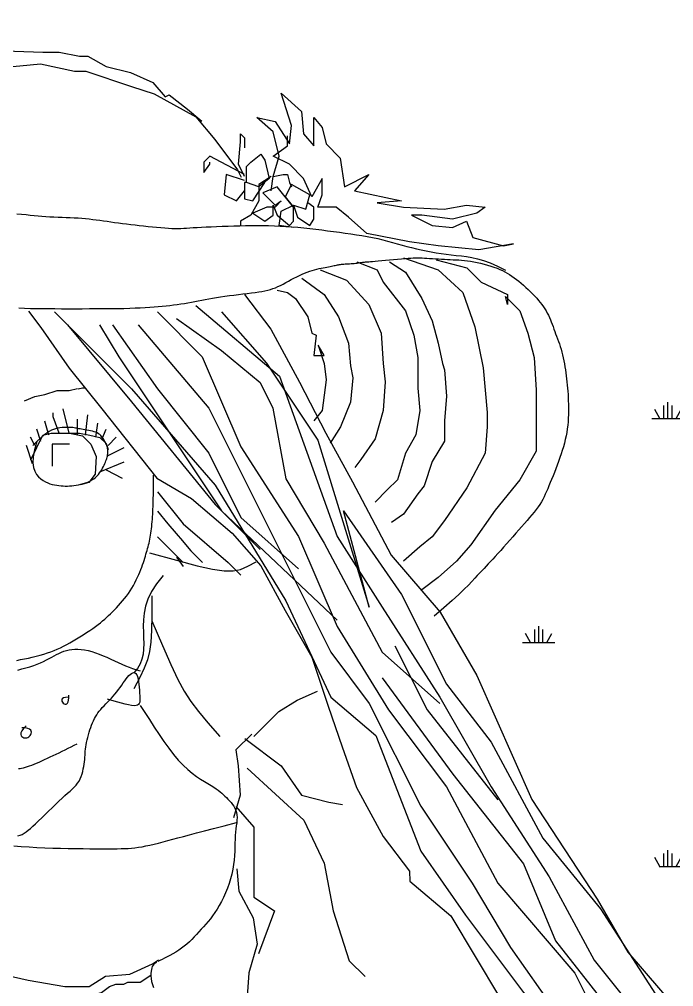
# Model space of a CAD drawing. Extents: x 872 to 5755, y 5790 to 9808.
# Drawn here: x 3155.4 to 3408.5, y 7055 to 7429 of the extents above; entities that cross this region are included whole.
import ezdxf

# ---------------------------------------------------------------- set-up
doc = ezdxf.new("R2010")
doc.units = 0
doc.header["$MEASUREMENT"] = 0
doc.layers.add('3', color=3, linetype='CONTINUOUS')
doc.layers.add('BH', color=3, linetype='CONTINUOUS')

msp = doc.modelspace()

# ---------------------------------------------------------------- hatches: boundary and pattern name
at = {"layer": 'BH'}
h = msp.add_hatch(dxfattribs=at)
h.set_pattern_fill('SWAMP,_O', color=256, scale=100)
h.set_pattern_definition([(0, (0, 0), (50, 86.6025), [12.5, -87.5]), (90, (6.25, 0), (-50, 86.60254), [6.25, -166.9551]), (90, (7.812, 0), (-50, 86.60254), [5, -168.2051]), (90, (4.688, 0), (-50, 86.60254), [5, -168.2051]), (60, (9.375, 0), (-50, 86.6025), [4, -96]), (120, (3.125, 0), (-100, 4e-08), [4, -96])])
h.paths.add_polyline_path([(3648.5, 7945.97), (3121.89, 7841.59), (3125.52, 7435.67), (3264.06, 7418.53), (3364.33, 7365.79), (3373.57, 7237.88), (3326.38, 7207.63), (3534.54, 6918.79), (3519.42, 6898.64), (3648.5, 6898.64)])

# ---------------------------------------------------------------- linework, layer by layer
at = {"layer": '3'}
for points in [[(3039.99, 7373.8), (3049.45, 7384.82), (3055.76, 7389.54), (3062.85, 7395.05), (3066, 7399.77), (3073.89, 7403.71), (3082.56, 7406.07), (3092.02, 7409.22), (3115.66, 7415.52), (3125.12, 7416.31), (3134.58, 7417.09), (3142.46, 7417.09), (3164.53, 7416.31), (3170.84, 7416.31), (3178.72, 7414.73), (3181.88, 7414.73), (3188.97, 7410.8), (3198.43, 7408.43), (3207.1, 7404.5), (3211.83, 7398.99), (3213.41, 7399.77), (3220.5, 7394.26), (3226.02, 7389.54)], [(3025.78, 7354.74), (3040.44, 7375.24), (3058.03, 7386.95), (3066.82, 7391.34), (3082.94, 7398.66), (3099.07, 7404.51), (3112.26, 7408.9), (3123.98, 7410.37), (3135.71, 7410.37), (3148.9, 7410.37), (3163.56, 7411.83), (3176.75, 7408.9), (3181.14, 7408.9), (3198.73, 7403.05), (3207.53, 7400.12), (3223.65, 7391.34), (3230.98, 7382.55), (3239.77, 7370.84), (3241.24, 7367.92)], [(3253.56, 7368.21), (3255.92, 7376.08), (3253.56, 7385.53), (3247.25, 7391.04), (3254.35, 7389.46), (3259.87, 7380.8), (3260.65, 7387.89), (3256.71, 7400.48), (3264.6, 7393.4), (3265.38, 7384.74), (3269.32, 7380.02), (3269.32, 7391.04), (3272.48, 7387.1), (3274.05, 7380.8), (3279.57, 7375.29), (3281.15, 7364.27), (3290.61, 7368.99), (3285.09, 7362.7), (3303.22, 7358.76), (3293.76, 7357.97), (3304.01, 7356.4), (3319.77, 7355.61), (3328.44, 7357.19), (3335.54, 7356.4), (3332.38, 7354.04), (3322.93, 7351.67), (3311.1, 7353.25), (3307.16, 7353.25), (3315.04, 7349.31), (3322.93, 7348.53), (3328.44, 7350.89), (3330.81, 7344.59), (3342.63, 7341.44), (3346.57, 7342.23), (3333.17, 7339.87), (3317.41, 7341.44), (3306.37, 7343.01), (3289.82, 7346.16), (3282.72, 7352.46), (3278, 7356.4), (3270.9, 7356.4), (3272.48, 7361.12), (3272.48, 7367.42), (3268.54, 7360.33), (3265.38, 7367.42), (3259.87, 7372.93), (3253.56, 7376.08), (3259.08, 7380.02), (3259.08, 7383.95)], [(3242.52, 7368.21), (3240.16, 7372.93), (3240.95, 7381.59), (3240.95, 7384.74), (3242.52, 7383.16), (3242.52, 7379.23)], [(3242.52, 7368.99), (3229.12, 7376.08), (3226.76, 7373.72), (3226.76, 7369.78), (3229.12, 7372.93), (3229.12, 7373.72)], [(3243.31, 7365.85), (3243.31, 7372.14), (3244.89, 7373.72), (3248.83, 7376.87), (3250.41, 7374.51), (3251.98, 7367.42), (3248.04, 7364.27), (3243.31, 7365.85), (3242.52, 7365.85), (3242.52, 7359.55), (3245.68, 7358.76), (3250.41, 7365.85)], [(3242.52, 7366.63), (3235.43, 7368.99), (3234.64, 7361.12), (3239.37, 7358.76), (3242.52, 7362.7)], [(3252.77, 7368.21), (3248.04, 7365.06), (3248.04, 7358.76), (3244.89, 7353.25), (3240.95, 7350.89), (3240.95, 7349.31)], [(3252.77, 7362.7), (3253.56, 7368.21), (3257.5, 7368.99), (3259.08, 7368.99), (3259.87, 7365.85), (3260.65, 7364.27)], [(3261.44, 7348.53), (3255.92, 7349.31), (3256.71, 7354.82), (3261.44, 7357.19), (3266.17, 7355.61), (3267.75, 7361.12), (3260.65, 7365.06), (3258.29, 7360.33), (3261.44, 7356.4), (3255.14, 7364.27), (3249.62, 7361.91), (3254.35, 7357.19), (3256.71, 7358.76), (3254.35, 7356.4), (3251.2, 7356.4), (3245.68, 7354.04), (3250.41, 7350.89), (3253.56, 7353.25), (3253.56, 7357.19), (3255.14, 7353.25), (3259.87, 7349.31), (3261.44, 7350.89), (3261.44, 7354.82), (3261.44, 7357.19), (3263.02, 7352.46), (3267.75, 7349.31), (3269.32, 7351.67), (3269.32, 7356.4), (3266.96, 7357.97)], [(3154.48, 7353.84), (3156.29, 7353.65), (3157.98, 7353.46), (3159.59, 7353.28), (3161.14, 7353.12), (3162.66, 7352.97), (3164.16, 7352.83), (3165.67, 7352.72), (3167.21, 7352.64), (3168.78, 7352.57), (3170.37, 7352.51), (3171.96, 7352.46), (3173.54, 7352.41), (3175.11, 7352.36), (3176.65, 7352.29), (3178.15, 7352.2), (3179.61, 7352.09), (3181.02, 7351.96), (3182.41, 7351.81), (3183.78, 7351.64), (3185.15, 7351.46), (3186.52, 7351.28), (3187.91, 7351.08), (3189.32, 7350.89), (3190.76, 7350.69), (3192.25, 7350.49), (3193.76, 7350.3), (3195.31, 7350.1), (3196.89, 7349.9), (3198.5, 7349.71), (3200.14, 7349.51), (3201.8, 7349.31), (3203.48, 7349.12), (3205.17, 7348.93), (3206.85, 7348.74), (3208.5, 7348.57), (3210.1, 7348.43), (3211.63, 7348.3), (3213.07, 7348.2), (3214.41, 7348.13), (3215.64, 7348.1), (3216.78, 7348.1), (3217.88, 7348.13), (3218.98, 7348.18), (3220.11, 7348.25), (3221.32, 7348.34), (3222.65, 7348.43), (3224.13, 7348.53), (3225.8, 7348.62), (3227.64, 7348.72), (3229.62, 7348.81), (3231.72, 7348.9), (3233.9, 7348.99), (3236.14, 7349.06), (3238.41, 7349.13), (3240.69, 7349.18), (3242.94, 7349.22), (3245.18, 7349.25), (3247.4, 7349.26), (3249.62, 7349.25), (3251.84, 7349.21), (3254.06, 7349.14), (3256.3, 7349.05), (3258.55, 7348.92), (3260.83, 7348.75), (3263.13, 7348.56), (3265.43, 7348.33), (3267.75, 7348.08), (3270.06, 7347.82), (3272.37, 7347.54), (3274.67, 7347.25), (3276.94, 7346.95), (3279.2, 7346.66), (3281.42, 7346.35), (3283.62, 7346.04), (3285.78, 7345.72), (3287.9, 7345.38), (3289.99, 7345.01), (3292.03, 7344.62), (3294.02, 7344.2), (3295.97, 7343.74), (3297.88, 7343.25), (3299.75, 7342.74), (3301.61, 7342.23), (3303.45, 7341.71), (3305.29, 7341.21), (3307.14, 7340.72), (3309, 7340.26), (3310.88, 7339.83), (3312.79, 7339.44), (3314.71, 7339.09), (3316.64, 7338.76), (3318.59, 7338.46), (3320.54, 7338.18), (3322.49, 7337.93), (3324.44, 7337.7), (3326.39, 7337.48), (3328.37, 7337.22), (3330.44, 7336.88), (3332.62, 7336.4), (3334.97, 7335.72), (3337.53, 7334.79), (3340.33, 7333.57), (3343.42, 7331.99)], [(3155.21, 7317.38), (3157.43, 7317.29), (3159.68, 7317.22), (3161.96, 7317.18), (3164.29, 7317.15), (3166.67, 7317.13), (3169.12, 7317.12), (3171.64, 7317.11), (3174.26, 7317.11), (3176.96, 7317.11), (3179.73, 7317.11), (3182.53, 7317.12), (3185.32, 7317.13), (3188.08, 7317.14), (3190.77, 7317.17), (3193.36, 7317.2), (3195.8, 7317.24), (3198.08, 7317.3), (3200.21, 7317.37), (3202.2, 7317.45), (3204.06, 7317.54), (3205.82, 7317.64), (3207.5, 7317.76), (3209.1, 7317.89), (3210.65, 7318.03), (3212.16, 7318.19), (3213.63, 7318.35), (3215.08, 7318.53), (3216.49, 7318.72), (3217.88, 7318.92), (3219.26, 7319.14), (3220.61, 7319.37), (3221.94, 7319.61), (3223.27, 7319.86), (3224.6, 7320.12), (3225.93, 7320.39), (3227.3, 7320.66), (3228.7, 7320.93), (3230.15, 7321.19), (3231.66, 7321.45), (3233.24, 7321.71), (3234.91, 7321.95), (3236.63, 7322.17), (3238.38, 7322.39), (3240.14, 7322.61), (3241.87, 7322.81), (3243.55, 7323.02), (3245.15, 7323.21), (3246.64, 7323.41), (3248.01, 7323.61), (3249.26, 7323.81), (3250.41, 7324.04), (3251.49, 7324.28), (3252.51, 7324.56), (3253.5, 7324.87), (3254.47, 7325.23), (3255.44, 7325.64), (3256.44, 7326.11), (3257.46, 7326.63), (3258.49, 7327.18), (3259.53, 7327.76), (3260.58, 7328.34), (3261.63, 7328.91), (3262.68, 7329.46), (3263.72, 7329.97), (3264.75, 7330.44), (3265.76, 7330.86), (3266.76, 7331.24), (3267.73, 7331.58), (3268.68, 7331.88), (3269.6, 7332.15), (3270.49, 7332.39), (3271.34, 7332.6), (3272.16, 7332.78), (3272.94, 7332.94), (3273.68, 7333.09), (3274.38, 7333.22), (3275.03, 7333.34), (3275.65, 7333.44), (3276.21, 7333.55), (3276.73, 7333.65), (3277.2, 7333.74), (3277.63, 7333.84), (3278.03, 7333.93), (3278.42, 7334.02), (3278.8, 7334.11), (3279.18, 7334.18), (3279.59, 7334.25), (3280.01, 7334.3), (3280.47, 7334.34), (3280.97, 7334.38), (3281.49, 7334.41), (3282.03, 7334.43), (3282.59, 7334.46), (3283.17, 7334.49), (3283.76, 7334.52), (3284.35, 7334.56), (3284.94, 7334.62), (3285.52, 7334.68), (3286.09, 7334.75), (3286.65, 7334.83), (3287.17, 7334.9), (3287.67, 7334.97), (3288.13, 7335.03), (3288.55, 7335.09), (3288.93, 7335.13), (3289.29, 7335.17), (3289.66, 7335.2), (3290.09, 7335.24), (3290.61, 7335.28), (3291.25, 7335.33), (3292.04, 7335.4), (3293.02, 7335.48), (3294.2, 7335.59), (3295.56, 7335.72), (3297.05, 7335.86), (3298.6, 7336.01), (3300.18, 7336.15), (3301.74, 7336.29), (3303.22, 7336.42), (3304.58, 7336.53), (3305.78, 7336.62), (3306.84, 7336.68), (3307.79, 7336.72), (3308.67, 7336.75), (3309.5, 7336.75), (3310.32, 7336.73), (3311.17, 7336.71), (3312.07, 7336.66), (3313.04, 7336.61), (3314.09, 7336.54), (3315.19, 7336.47), (3316.34, 7336.4), (3317.5, 7336.33), (3318.68, 7336.26), (3319.85, 7336.19), (3321, 7336.14), (3322.12, 7336.09), (3323.21, 7336.05), (3324.29, 7336.01), (3325.37, 7335.96), (3326.46, 7335.89), (3327.58, 7335.79), (3328.73, 7335.66), (3329.93, 7335.48), (3331.19, 7335.26), (3332.5, 7335), (3333.82, 7334.69), (3335.16, 7334.35), (3336.48, 7333.98), (3337.77, 7333.58), (3339.01, 7333.16), (3340.18, 7332.73), (3341.27, 7332.28), (3342.29, 7331.81), (3343.25, 7331.32), (3344.17, 7330.81), (3345.06, 7330.26), (3345.93, 7329.68), (3346.79, 7329.06), (3347.67, 7328.4), (3348.57, 7327.68), (3349.48, 7326.93), (3350.4, 7326.14), (3351.32, 7325.33), (3352.22, 7324.5), (3353.1, 7323.65), (3353.95, 7322.81), (3354.76, 7321.97), (3355.53, 7321.14), (3356.24, 7320.32), (3356.91, 7319.5), (3357.54, 7318.69), (3358.12, 7317.88), (3358.66, 7317.06), (3359.16, 7316.24), (3359.62, 7315.41), (3360.05, 7314.56), (3360.45, 7313.71), (3360.82, 7312.84), (3361.17, 7311.96), (3361.51, 7311.07), (3361.84, 7310.17), (3362.18, 7309.25), (3362.51, 7308.32), (3362.87, 7307.38), (3363.22, 7306.43), (3363.58, 7305.46), (3363.94, 7304.47), (3364.3, 7303.46), (3364.64, 7302.44), (3364.97, 7301.39), (3365.27, 7300.32), (3365.56, 7299.22), (3365.82, 7298.11), (3366.06, 7296.97), (3366.28, 7295.82), (3366.48, 7294.66), (3366.66, 7293.49), (3366.83, 7292.31), (3366.98, 7291.13), (3367.12, 7289.95), (3367.25, 7288.77), (3367.37, 7287.58), (3367.47, 7286.38), (3367.57, 7285.17), (3367.65, 7283.94), (3367.71, 7282.69), (3367.77, 7281.42), (3367.81, 7280.13), (3367.84, 7278.82), (3367.84, 7277.49), (3367.82, 7276.14), (3367.77, 7274.78), (3367.68, 7273.42), (3367.55, 7272.04), (3367.38, 7270.66), (3367.15, 7269.29), (3366.89, 7267.91), (3366.58, 7266.52), (3366.23, 7265.14), (3365.84, 7263.74), (3365.42, 7262.34), (3364.97, 7260.93), (3364.49, 7259.51), (3363.98, 7258.08), (3363.46, 7256.65), (3362.92, 7255.22), (3362.38, 7253.82), (3361.84, 7252.45), (3361.31, 7251.12), (3360.79, 7249.84), (3360.28, 7248.62), (3359.8, 7247.48), (3359.33, 7246.39), (3358.86, 7245.36), (3358.38, 7244.36), (3357.87, 7243.38), (3357.33, 7242.42), (3356.73, 7241.46), (3356.08, 7240.49), (3355.35, 7239.49), (3354.56, 7238.47), (3353.7, 7237.41), (3352.78, 7236.32), (3351.8, 7235.19), (3350.78, 7234.03), (3349.7, 7232.82), (3348.59, 7231.56), (3347.44, 7230.26), (3346.27, 7228.93), (3345.09, 7227.59), (3343.91, 7226.25), (3342.75, 7224.94), (3341.62, 7223.67), (3340.54, 7222.46), (3339.52, 7221.33), (3338.57, 7220.29), (3337.68, 7219.33), (3336.82, 7218.43), (3335.99, 7217.55), (3335.17, 7216.68), (3334.33, 7215.8), (3333.47, 7214.89), (3332.56, 7213.92), (3331.58, 7212.86), (3330.45, 7211.66), (3329.1, 7210.26), (3327.42, 7208.61), (3325.35, 7206.64), (3322.79, 7204.29), (3319.66, 7201.51), (3315.88, 7198.24)], [(3285.92, 7335.22), (3293.81, 7332.07), (3296.17, 7327.35), (3304.84, 7316.33), (3307.99, 7306.88), (3309.57, 7298.22), (3309.57, 7286.41), (3310.36, 7277.75), (3308.78, 7268.3), (3304.84, 7261.22), (3301.69, 7250.98), (3297.75, 7247.05), (3293.02, 7242.32)], [(3298.54, 7335.22), (3304.84, 7331.28), (3311.15, 7321.05), (3315.09, 7312.39), (3317.45, 7303.73), (3319.03, 7295.86), (3319.82, 7293.5), (3320.61, 7283.26), (3319.82, 7273.81), (3319.82, 7265.94), (3315.09, 7258.07), (3311.94, 7248.62), (3309.57, 7245.47), (3304.05, 7237.6), (3299.32, 7234.45)], [(3304.05, 7336.79), (3317.45, 7332.07), (3326.91, 7323.41), (3331.64, 7310.03), (3334.79, 7294.28), (3336.37, 7276.96), (3336.37, 7271.45), (3335.58, 7261.22), (3328.49, 7247.83), (3319.82, 7235.24), (3315.09, 7228.94), (3310.36, 7225), (3304.05, 7219.49)], [(3316.67, 7336.01), (3328.49, 7332.86), (3334.01, 7327.35), (3344.25, 7322.62), (3344.25, 7318.69), (3343.47, 7321.84), (3348.98, 7316.33), (3352.14, 7307.67), (3354.5, 7298.22), (3355.29, 7285.62), (3355.29, 7274.6), (3355.29, 7262.01), (3348.98, 7250.98), (3339.52, 7239.17), (3330.07, 7225.79), (3324.55, 7219.49), (3317.45, 7213.2), (3311.15, 7208.47)], [(3271.74, 7332.07), (3281.98, 7328.13), (3290.65, 7318.69), (3295.38, 7307.67), (3296.17, 7295.86), (3296.96, 7288.77), (3296.17, 7277.75), (3293.02, 7266.73), (3287.5, 7258.86), (3285.14, 7255.71)], [(3264.64, 7328.92), (3273.31, 7322.62), (3278.83, 7313.96), (3282.77, 7303.73), (3283.56, 7295.07), (3284.35, 7290.35), (3283.56, 7280.9), (3279.62, 7271.45), (3275.68, 7265.15)], [(3255.18, 7324.2), (3259.12, 7323.41), (3262.28, 7321.05), (3267.01, 7313.96), (3268.58, 7307.67), (3270.16, 7306.88), (3269.37, 7299.01), (3273.31, 7299.01), (3270.95, 7302.94), (3273.31, 7295.86), (3274.1, 7289.56), (3272.52, 7277.75), (3269.37, 7273.81)], [(3242.49, 7322.54), (3252.73, 7309.15), (3263.77, 7288.69), (3274.02, 7269), (3284.26, 7250.11), (3299.24, 7221.77), (3318.16, 7199.73), (3332.35, 7175.32), (3353.63, 7127.3), (3378.96, 7088.77), (3390.79, 7068.3), (3409.71, 7046.26), (3428.62, 7021.07), (3449.91, 6995.87), (3471.19, 6969.11), (3490.11, 6945.49), (3517.69, 6914), (3524.63, 6909.64)], [(3158.94, 7316.15), (3163.67, 7309.85), (3174.71, 7294.11), (3187.32, 7278.36), (3208.6, 7251.6), (3222, 7243.72), (3237.76, 7230.34), (3248.8, 7217.74), (3258.26, 7200.42), (3268.51, 7182.32), (3274.81, 7163.42), (3280.33, 7147.68), (3285.85, 7131.93), (3296.09, 7113.04), (3306.34, 7099.66), (3306.5, 7095.8), (3322.27, 7082.42), (3341.19, 7050.93), (3361.68, 7025.74), (3396.36, 6991.88), (3424.74, 6954.88), (3461, 6912.37), (3470.42, 6898.64)], [(3169.02, 7315.84), (3198.84, 7286.06), (3231.14, 7248.84), (3258.47, 7204.17), (3275.87, 7166.94), (3293.26, 7152.05), (3310.65, 7107.38), (3328.05, 7082.57), (3350.41, 7052.79), (3367.8, 7032.93), (3390.16, 7005.64), (3417.5, 6980.82), (3439.86, 6958.49), (3459.74, 6928.71), (3485.21, 6898.64)], [(3208.78, 7315.84), (3226.17, 7298.47), (3241.08, 7263.73), (3263.44, 7228.98), (3278.35, 7194.24), (3298.23, 7161.98), (3320.59, 7132.2), (3340.47, 7094.97), (3370.29, 7060.23), (3390.16, 7020.53), (3410.04, 7005.64), (3437.37, 6980.82), (3439.86, 6970.89), (3477.13, 6936.15), (3504.46, 6901.41), (3506.54, 6898.64)], [(3223.69, 7318.32), (3255.99, 7291.02), (3278.35, 7228.98), (3295.74, 7201.68), (3318.11, 7166.94), (3337.98, 7132.2), (3360.35, 7097.46), (3377.74, 7065.2), (3407.56, 7027.97), (3434.89, 6998.19), (3459.74, 6975.86), (3474.65, 6946.08), (3514.19, 6903.76)], [(3233.62, 7315.84), (3251.02, 7295.99), (3270.9, 7266.21), (3290.77, 7201.68), (3280.84, 7238.91), (3303.2, 7206.65), (3320.59, 7171.91), (3337.98, 7149.57), (3357.86, 7112.35), (3380.23, 7085.05), (3402.59, 7050.31), (3437.37, 7003.15), (3467.19, 6968.41), (3497.01, 6933.67), (3523.25, 6909.64)], [(3216.23, 7313.36), (3233.62, 7300.95), (3248.53, 7288.54), (3253.5, 7278.62), (3258.47, 7251.32), (3273.38, 7226.5), (3295.74, 7184.31), (3318.11, 7164.46)], [(3173.99, 7310.88), (3198.84, 7281.1), (3231.14, 7241.39), (3248.53, 7224.02)], [(3186.41, 7310.88), (3193.87, 7298.47), (3213.75, 7268.69), (3233.62, 7238.91), (3278.35, 7196.72)], [(3191.38, 7310.88), (3208.78, 7286.06), (3228.66, 7261.24), (3241.08, 7236.43), (3263.44, 7216.57)], [(3201.32, 7310.88), (3228.66, 7278.62), (3275.87, 7184.31), (3290.77, 7164.46), (3310.65, 7124.75), (3330.53, 7094.97), (3345.44, 7070.16), (3362.83, 7045.34), (3382.71, 7020.53), (3410.04, 6990.75), (3429.92, 6965.93), (3449.8, 6946.08), (3462.22, 6936.15), (3479.62, 6911.33), (3483.25, 6898.64)], [(3157.39, 7281.54), (3161.33, 7283.11), (3165.27, 7283.9), (3170, 7285.47), (3174.73, 7285.47), (3177.89, 7286.26)], [(3178.21, 7286.13), (3179.82, 7286.53), (3180.63, 7286.53)], [(3174.73, 7268.94), (3172.37, 7278.39)], [(3170.79, 7268.94), (3168.43, 7275.24), (3168.43, 7276.81)], [(3177.89, 7268.15), (3177.89, 7274.45)], [(3181.04, 7268.15), (3181.83, 7276.03)], [(3162.15, 7265.78), (3161.21, 7262.53), (3160.73, 7259.8), (3160.64, 7257.55), (3160.87, 7255.71), (3161.35, 7254.23), (3162.04, 7253.05), (3162.85, 7252.11), (3163.72, 7251.35), (3164.61, 7250.72), (3165.5, 7250.2), (3166.38, 7249.78), (3167.25, 7249.45), (3168.13, 7249.19), (3168.99, 7248.99), (3169.84, 7248.84), (3170.69, 7248.73), (3171.52, 7248.64), (3172.34, 7248.58), (3173.16, 7248.55), (3173.99, 7248.55), (3174.82, 7248.57), (3175.66, 7248.63), (3176.51, 7248.73), (3177.39, 7248.86), (3178.28, 7249.02), (3179.19, 7249.23), (3180.1, 7249.47), (3181, 7249.76), (3181.87, 7250.09), (3182.71, 7250.46), (3183.49, 7250.88), (3184.22, 7251.35), (3184.87, 7251.86), (3185.46, 7252.42), (3185.98, 7253.01), (3186.45, 7253.61), (3186.87, 7254.23), (3187.25, 7254.86), (3187.59, 7255.47), (3187.9, 7256.07), (3188.18, 7256.65), (3188.44, 7257.21), (3188.67, 7257.74), (3188.88, 7258.25), (3189.07, 7258.75), (3189.23, 7259.23), (3189.36, 7259.69), (3189.47, 7260.14), (3189.56, 7260.58), (3189.62, 7261), (3189.66, 7261.42), (3189.67, 7261.83), (3189.66, 7262.23), (3189.62, 7262.63), (3189.56, 7263.03), (3189.47, 7263.42), (3189.36, 7263.81), (3189.23, 7264.21), (3189.07, 7264.6), (3188.9, 7265), (3188.7, 7265.39), (3188.49, 7265.78), (3188.27, 7266.18), (3188.03, 7266.57), (3187.77, 7266.96), (3187.5, 7267.35), (3187.2, 7267.73), (3186.86, 7268.1), (3186.48, 7268.44), (3186.05, 7268.77), (3185.56, 7269.06), (3185.01, 7269.33), (3184.38, 7269.55), (3183.7, 7269.75), (3182.98, 7269.92), (3182.25, 7270.06), (3181.51, 7270.19), (3180.79, 7270.3), (3180.11, 7270.41), (3179.49, 7270.51), (3178.93, 7270.6), (3178.43, 7270.7), (3177.96, 7270.79), (3177.52, 7270.88), (3177.07, 7270.97), (3176.61, 7271.04), (3176.1, 7271.11), (3175.55, 7271.16), (3174.92, 7271.2), (3174.23, 7271.23), (3173.49, 7271.23), (3172.71, 7271.2), (3171.91, 7271.14), (3171.09, 7271.04), (3170.26, 7270.9), (3169.44, 7270.7), (3168.63, 7270.45), (3167.8, 7270.1), (3166.93, 7269.63), (3165.97, 7269.01), (3164.88, 7268.18), (3163.65, 7267.13), (3162.22, 7265.82), (3160.57, 7264.21)], [(3163.7, 7265.79), (3162.12, 7270.52)], [(3166.85, 7268.15), (3165.27, 7273.67)], [(3184.98, 7267.37), (3185.77, 7272.88)], [(3187.34, 7266.58), (3188.92, 7270.52)], [(3161.33, 7264.22), (3159.76, 7267.37)], [(3159.78, 7258.7), (3164.51, 7268.14), (3167.67, 7268.93), (3173.97, 7268.93), (3178.7, 7268.93), (3182.64, 7268.14), (3186.58, 7267.36), (3188.95, 7265), (3189.74, 7262.63)], [(3175.39, 7268.8), (3179.82, 7267.99), (3183.05, 7264.77), (3185.07, 7259.94), (3184.67, 7253.09), (3182.25, 7249.86), (3179.02, 7249.06)], [(3189.71, 7264.22), (3192.86, 7267.37)], [(3160.54, 7257.13), (3158.18, 7264.22)], [(3174.77, 7264.68), (3168.04, 7264.68), (3168.04, 7256.27), (3168.04, 7256.27)], [(3189.71, 7260.28), (3196.01, 7263.43)], [(3186.56, 7253.98), (3196.01, 7257.92)], [(3154.47, 7181.13), (3155.89, 7181.41), (3157.37, 7181.71), (3158.89, 7182.03), (3160.42, 7182.39), (3161.95, 7182.76), (3163.45, 7183.16), (3164.9, 7183.58), (3166.27, 7184.02), (3167.59, 7184.48), (3168.86, 7184.97), (3170.09, 7185.48), (3171.31, 7186.04), (3172.52, 7186.63), (3173.74, 7187.26), (3174.98, 7187.94), (3176.26, 7188.67), (3177.56, 7189.44), (3178.86, 7190.24), (3180.15, 7191.05), (3181.42, 7191.87), (3182.63, 7192.68), (3183.79, 7193.48), (3184.87, 7194.26), (3185.86, 7194.99), (3186.77, 7195.7), (3187.61, 7196.4), (3188.41, 7197.08), (3189.17, 7197.76), (3189.91, 7198.45), (3190.64, 7199.16), (3191.39, 7199.9), (3192.16, 7200.67), (3192.94, 7201.48), (3193.74, 7202.33), (3194.53, 7203.2), (3195.32, 7204.11), (3196.1, 7205.05), (3196.85, 7206.02), (3197.58, 7207.02), (3198.26, 7208.03), (3198.91, 7209.07), (3199.52, 7210.12), (3200.1, 7211.17), (3200.63, 7212.22), (3201.13, 7213.26), (3201.59, 7214.28), (3202.01, 7215.28), (3202.4, 7216.24), (3202.75, 7217.18), (3203.07, 7218.08), (3203.37, 7218.96), (3203.64, 7219.81), (3203.9, 7220.63), (3204.14, 7221.43), (3204.37, 7222.19), (3204.59, 7222.94), (3204.81, 7223.66), (3205.02, 7224.38), (3205.22, 7225.08), (3205.41, 7225.79), (3205.59, 7226.5), (3205.76, 7227.23), (3205.91, 7227.97), (3206.06, 7228.74), (3206.19, 7229.53), (3206.32, 7230.35), (3206.43, 7231.18), (3206.53, 7232.05), (3206.62, 7232.93), (3206.71, 7233.83), (3206.79, 7234.75), (3206.86, 7235.69), (3206.93, 7236.65), (3206.99, 7237.63), (3207.04, 7238.63), (3207.09, 7239.64), (3207.13, 7240.67), (3207.16, 7241.71), (3207.19, 7242.78), (3207.21, 7243.86), (3207.23, 7244.96), (3207.24, 7246.1), (3207.25, 7247.29), (3207.26, 7248.53), (3207.26, 7249.84), (3207.26, 7251.22), (3207.26, 7252.68)], [(3188.92, 7254.77), (3195.23, 7251.62)], [(3208.79, 7246.3), (3218.73, 7233.89), (3236.13, 7219), (3241.1, 7214.04)], [(3208.79, 7238.85), (3212.9, 7233.93), (3216.05, 7230.17), (3218.45, 7227.34), (3220.29, 7225.2), (3221.78, 7223.54), (3223.12, 7222.1), (3224.52, 7220.67), (3226.19, 7219)], [(3208.79, 7228.93), (3218.73, 7219)], [(3205.79, 7222.73), (3216.23, 7219.85), (3224.2, 7217.75), (3230.17, 7216.39), (3234.63, 7215.72), (3238.06, 7215.72), (3240.95, 7216.32), (3243.78, 7217.51), (3247.02, 7219.23)], [(3218.95, 7217.47), (3216.32, 7220.98)], [(3211.05, 7213.97), (3208.45, 7210.76), (3206.49, 7207.71), (3205.1, 7204.81), (3204.17, 7202.03), (3203.63, 7199.38), (3203.37, 7196.84), (3203.32, 7194.41), (3203.38, 7192.06), (3203.46, 7189.8), (3203.5, 7187.63), (3203.45, 7185.53), (3203.24, 7183.52), (3202.81, 7181.59), (3202.11, 7179.74), (3201.08, 7177.98), (3199.65, 7176.29)], [(3206.67, 7206.08), (3206.65, 7198.54), (3206.56, 7192.71), (3206.3, 7188.17), (3205.79, 7184.51), (3204.95, 7181.29), (3203.71, 7178.11), (3201.96, 7174.54), (3199.65, 7170.16)], [(3206.67, 7196.45), (3210.75, 7186.87), (3213.99, 7179.48), (3216.69, 7173.76), (3219.17, 7169.17), (3221.73, 7165.2), (3224.68, 7161.33), (3228.33, 7157.02), (3232.99, 7151.76)], [(3154.76, 7177.39), (3156.36, 7177.8), (3157.93, 7178.24), (3159.47, 7178.7), (3160.94, 7179.19), (3162.32, 7179.69), (3163.6, 7180.22), (3164.78, 7180.76), (3165.88, 7181.3), (3166.92, 7181.84), (3167.9, 7182.36), (3168.86, 7182.88), (3169.79, 7183.37), (3170.73, 7183.83), (3171.67, 7184.25), (3172.63, 7184.63), (3173.62, 7184.95), (3174.65, 7185.21), (3175.72, 7185.39), (3176.84, 7185.49), (3178.02, 7185.5), (3179.27, 7185.4), (3180.58, 7185.2), (3181.96, 7184.9), (3183.38, 7184.51), (3184.84, 7184.05), (3186.32, 7183.52), (3187.81, 7182.94), (3189.29, 7182.32), (3190.76, 7181.66), (3192.2, 7180.99), (3193.62, 7180.32), (3195.02, 7179.66), (3196.42, 7179.03), (3197.82, 7178.45), (3199.23, 7177.93), (3200.66, 7177.48), (3202.12, 7177.14)], [(3300.71, 7186.8), (3313.14, 7161.98), (3340.47, 7127.24)], [(3154.83, 7113.24), (3155.68, 7113.52), (3156.49, 7113.86), (3157.27, 7114.29), (3158.05, 7114.81), (3158.85, 7115.43), (3159.71, 7116.15), (3160.64, 7116.99), (3161.66, 7117.96), (3162.8, 7119.06), (3164.04, 7120.26), (3165.34, 7121.52), (3166.69, 7122.83), (3168.04, 7124.15), (3169.38, 7125.43), (3170.68, 7126.66), (3171.91, 7127.8), (3173.04, 7128.83), (3174.08, 7129.75), (3175.03, 7130.6), (3175.88, 7131.39), (3176.65, 7132.16), (3177.34, 7132.91), (3177.95, 7133.68), (3178.48, 7134.49), (3178.93, 7135.36), (3179.32, 7136.27), (3179.65, 7137.22), (3179.92, 7138.18), (3180.15, 7139.16), (3180.32, 7140.12), (3180.47, 7141.06), (3180.58, 7141.97), (3180.67, 7142.84), (3180.74, 7143.66), (3180.8, 7144.46), (3180.86, 7145.25), (3180.92, 7146.04), (3181, 7146.84), (3181.11, 7147.67), (3181.24, 7148.53), (3181.4, 7149.44), (3181.6, 7150.39), (3181.83, 7151.36), (3182.09, 7152.34), (3182.37, 7153.32), (3182.68, 7154.29), (3183, 7155.23), (3183.34, 7156.14), (3183.69, 7157), (3184.06, 7157.82), (3184.45, 7158.61), (3184.87, 7159.36), (3185.31, 7160.08), (3185.8, 7160.79), (3186.32, 7161.49), (3186.89, 7162.18), (3187.5, 7162.87), (3188.15, 7163.56), (3188.84, 7164.27), (3189.55, 7164.98), (3190.26, 7165.72), (3190.99, 7166.48), (3191.7, 7167.26), (3192.4, 7168.08), (3193.08, 7168.94), (3193.74, 7169.81), (3194.37, 7170.69), (3194.98, 7171.56), (3195.58, 7172.41), (3196.15, 7173.21), (3196.72, 7173.96), (3197.26, 7174.64), (3197.8, 7175.24), (3198.32, 7175.73), (3198.81, 7176.1), (3199.28, 7176.33), (3199.72, 7176.41), (3200.13, 7176.32), (3200.49, 7176.04), (3200.81, 7175.56), (3201.08, 7174.87), (3201.31, 7174), (3201.5, 7172.99), (3201.65, 7171.89), (3201.77, 7170.74), (3201.86, 7169.58), (3201.94, 7168.47), (3201.99, 7167.43), (3202.03, 7166.5), (3202.03, 7165.71), (3201.97, 7165.04), (3201.81, 7164.49), (3201.54, 7164.08), (3201.13, 7163.79), (3200.54, 7163.64), (3199.76, 7163.62), (3198.77, 7163.73), (3197.6, 7163.96), (3196.31, 7164.26), (3194.93, 7164.62), (3193.52, 7165.01), (3192.11, 7165.41), (3190.76, 7165.79), (3189.51, 7166.11)], [(3295.74, 7174.39), (3323.08, 7137.16), (3350.41, 7102.42), (3362.83, 7072.64), (3390.16, 7037.9), (3412.53, 7018.04), (3439.86, 6983.3), (3452.28, 6965.93), (3467.19, 6956), (3477.13, 6946.08)], [(3246.15, 7151.76), (3255.8, 7161.4), (3262.82, 7165.78), (3270.71, 7169.28)], [(3174.54, 7166.9), (3173.29, 7166.82), (3172.46, 7166.59), (3171.98, 7166.25), (3171.8, 7165.84), (3171.85, 7165.41), (3172.07, 7164.99), (3172.39, 7164.62), (3172.76, 7164.34), (3173.12, 7164.19), (3173.46, 7164.17), (3173.76, 7164.31), (3174.02, 7164.61), (3174.23, 7165.09), (3174.4, 7165.75), (3174.5, 7166.62), (3174.54, 7167.69)], [(3202.12, 7163.75), (3203.92, 7161.03), (3205.74, 7158.22), (3207.58, 7155.37), (3209.44, 7152.53), (3211.31, 7149.78), (3213.18, 7147.15), (3215.05, 7144.7), (3216.9, 7142.5), (3218.74, 7140.57), (3220.54, 7138.91), (3222.28, 7137.49), (3223.96, 7136.26), (3225.54, 7135.21), (3227.02, 7134.3), (3228.37, 7133.51), (3229.58, 7132.79), (3230.64, 7132.12), (3231.56, 7131.5), (3232.36, 7130.9), (3233.08, 7130.33), (3233.73, 7129.77), (3234.33, 7129.21), (3234.91, 7128.64), (3235.49, 7128.06), (3236.09, 7127.46), (3236.7, 7126.83), (3237.3, 7126.17), (3237.86, 7125.47), (3238.37, 7124.74), (3238.82, 7123.97), (3239.18, 7123.15), (3239.43, 7122.29), (3239.57, 7121.38), (3239.61, 7120.42), (3239.57, 7119.4), (3239.47, 7118.32), (3239.33, 7117.18), (3239.18, 7115.98), (3239.03, 7114.71), (3238.91, 7113.37), (3238.83, 7111.95), (3238.78, 7110.47), (3238.75, 7108.92), (3238.7, 7107.32), (3238.62, 7105.65), (3238.48, 7103.94), (3238.28, 7102.18), (3237.99, 7100.38), (3237.59, 7098.54), (3237.09, 7096.69), (3236.51, 7094.84), (3235.86, 7093.01), (3235.14, 7091.23), (3234.37, 7089.51), (3233.56, 7087.87), (3232.73, 7086.34), (3231.89, 7084.92), (3231.04, 7083.61), (3230.17, 7082.4), (3229.3, 7081.26), (3228.43, 7080.18), (3227.54, 7079.14), (3226.66, 7078.14), (3225.77, 7077.16), (3224.88, 7076.17), (3223.99, 7075.2), (3223.08, 7074.23), (3222.16, 7073.28), (3221.21, 7072.36), (3220.23, 7071.47), (3219.21, 7070.62), (3218.15, 7069.81), (3217.05, 7069.04), (3215.91, 7068.33), (3214.78, 7067.67), (3213.65, 7067.05), (3212.57, 7066.49), (3211.54, 7065.97), (3210.59, 7065.5), (3209.74, 7065.08), (3209.02, 7064.71)], [(3157.98, 7155.88), (3157, 7154.79), (3156.36, 7153.87), (3156.03, 7153.11), (3155.95, 7152.49), (3156.08, 7152.01), (3156.35, 7151.65), (3156.72, 7151.39), (3157.13, 7151.22), (3157.54, 7151.14), (3157.95, 7151.13), (3158.33, 7151.2), (3158.7, 7151.33), (3159.03, 7151.53), (3159.34, 7151.79), (3159.6, 7152.1), (3159.82, 7152.47), (3159.99, 7152.88), (3160.06, 7153.32), (3160.01, 7153.76), (3159.79, 7154.17), (3159.36, 7154.54), (3158.68, 7154.83), (3157.71, 7155.02), (3156.41, 7155.09)], [(3245.27, 7152.63), (3239.13, 7146.5), (3240.01, 7140.37), (3240.88, 7128.97), (3238.25, 7120.21)], [(3242.64, 7150.88), (3256.68, 7140.37), (3264.57, 7128.97), (3275.1, 7126.35), (3280.36, 7125.47)], [(3177.69, 7148.8), (3176.51, 7148.21), (3175.33, 7147.62), (3174.15, 7147.03), (3172.98, 7146.45), (3171.81, 7145.88), (3170.65, 7145.31), (3169.5, 7144.75), (3168.36, 7144.2), (3167.24, 7143.67), (3166.13, 7143.15), (3165.04, 7142.65), (3163.98, 7142.17), (3162.95, 7141.71), (3161.95, 7141.29), (3161, 7140.89), (3160.08, 7140.53), (3159.22, 7140.2), (3158.41, 7139.92), (3157.65, 7139.68), (3156.93, 7139.48), (3156.27, 7139.33), (3155.65, 7139.24), (3155.08, 7139.2)], [(3243.52, 7139.49), (3265.45, 7119.34), (3273.35, 7102.69), (3276.85, 7084.29), (3283, 7065.01), (3289.14, 7058.87)], [(3239.13, 7124.59), (3246.15, 7116.71), (3246.15, 7089.54)], [(3153.21, 7109.44), (3156.14, 7109.22), (3159.15, 7109.02), (3162.19, 7108.85), (3165.26, 7108.71), (3168.32, 7108.59), (3171.35, 7108.49), (3174.34, 7108.43), (3177.24, 7108.38), (3180.04, 7108.34), (3182.71, 7108.32), (3185.21, 7108.31), (3187.54, 7108.31), (3189.65, 7108.31), (3191.54, 7108.31), (3193.23, 7108.32), (3194.77, 7108.34), (3196.18, 7108.38), (3197.52, 7108.44), (3198.81, 7108.54), (3200.11, 7108.68), (3201.44, 7108.87), (3202.85, 7109.1), (3204.34, 7109.39), (3205.9, 7109.72), (3207.53, 7110.09), (3209.24, 7110.51), (3211.02, 7110.96), (3212.86, 7111.44), (3214.78, 7111.95), (3216.77, 7112.49), (3218.91, 7113.08), (3221.28, 7113.72), (3223.95, 7114.44), (3227.02, 7115.25), (3230.55, 7116.17), (3234.63, 7117.21), (3239.34, 7118.4)], [(3021.62, 7104.71), (3043.69, 7092.11), (3055.51, 7091.33), (3070.49, 7085.03), (3092.56, 7077.16), (3114.63, 7069.28), (3134.34, 7062.98), (3158.77, 7057.47), (3172.96, 7055.11), (3182.42, 7055.11), (3188.72, 7059.05), (3198.18, 7059.84), (3206.85, 7063.77), (3209.22, 7065.35)], [(3023.19, 7098.41), (3035.02, 7091.33), (3046.05, 7086.6), (3054.72, 7085.81), (3061.03, 7082.67), (3070.49, 7077.16), (3079.16, 7075.58), (3091.77, 7070.86), (3102.02, 7069.28), (3113.84, 7062.98), (3124.88, 7059.84), (3139.85, 7055.11), (3150.1, 7052.75), (3171.38, 7050.39), (3181.63, 7051.18), (3187.15, 7052.75), (3190.3, 7055.11), (3192.67, 7055.9), (3195.03, 7055.9), (3195.82, 7055.9), (3197.4, 7056.69), (3202.12, 7056.69), (3206.26, 7059.44)], [(3239.5, 7100.52), (3240.29, 7091.86), (3245.81, 7081.63), (3247.39, 7071.4), (3244.23, 7060.37), (3243.44, 7049.35)], [(3246.15, 7089.54), (3254.04, 7084.29), (3247.9, 7067.64)], [(3208.4, 7064.37), (3207.89, 7064.03), (3207.46, 7063.67), (3207.12, 7063.28), (3206.84, 7062.83), (3206.63, 7062.3), (3206.46, 7061.67), (3206.33, 7060.92), (3206.26, 7060.07), (3206.26, 7059.12), (3206.35, 7058.1), (3206.54, 7057.01), (3206.85, 7055.88), (3207.3, 7054.72)]]:
    msp.add_lwpolyline(points, dxfattribs=at)

doc.saveas('drawing.dxf')
